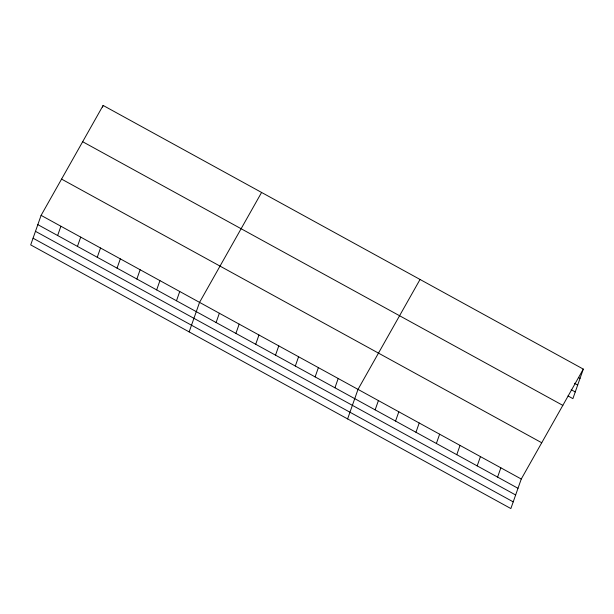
<?xml version="1.0" encoding="UTF-8"?>
<svg xmlns="http://www.w3.org/2000/svg" width="614" height="614" viewBox="0 0 614 614"><rect width="100%" height="100%" fill="white"/><g stroke="black" fill="none" stroke-linecap="round" stroke-linejoin="round"><path stroke-width="0.92" d="M41.1 215.368L30.7 244.894L510.863 508.553L521.263 479.027L583.3 369.106L103.137 105.447L41.1 215.368L521.263 479.027M102.546 107.135L103.137 105.447M57.639 235.515L60.901 226.244M77.448 246.391L80.71 237.119M97.25 257.266L100.519 247.995M117.059 268.141L120.321 258.878M136.868 279.017L140.13 269.753M156.67 289.892L159.939 280.629M176.479 300.768L179.741 291.504M189.15 331.898L199.55 302.38L261.587 192.458M216.09 322.527L219.359 313.255M235.899 333.402L239.168 324.131M255.708 344.277L258.97 335.006M275.517 355.153L278.779 345.882M295.319 366.028L298.588 356.757M315.128 376.904L318.39 367.632M334.937 387.779L338.199 378.508M347.608 418.909L358.008 389.383L420.045 279.462M375.146 409.86L378.416 400.589M395.554 421.066L398.816 411.794M415.962 432.271L419.224 423M436.37 443.477L439.632 434.205M456.778 454.682L460.039 445.411M477.185 465.888L480.447 456.616M497.593 477.093L500.855 467.822M583.3 369.106L572.9 398.632L568.004 395.938M578.403 377.48L580.038 378.377M574.42 383.266L577.682 385.062M571.173 389.706L575.257 391.947M82.66 141.719L562.831 405.378M61.569 179.096L541.732 442.755M37.83 224.64L517.993 488.299M35.482 231.324L515.645 494.984M33.056 238.209L513.22 501.868"/></g></svg>
